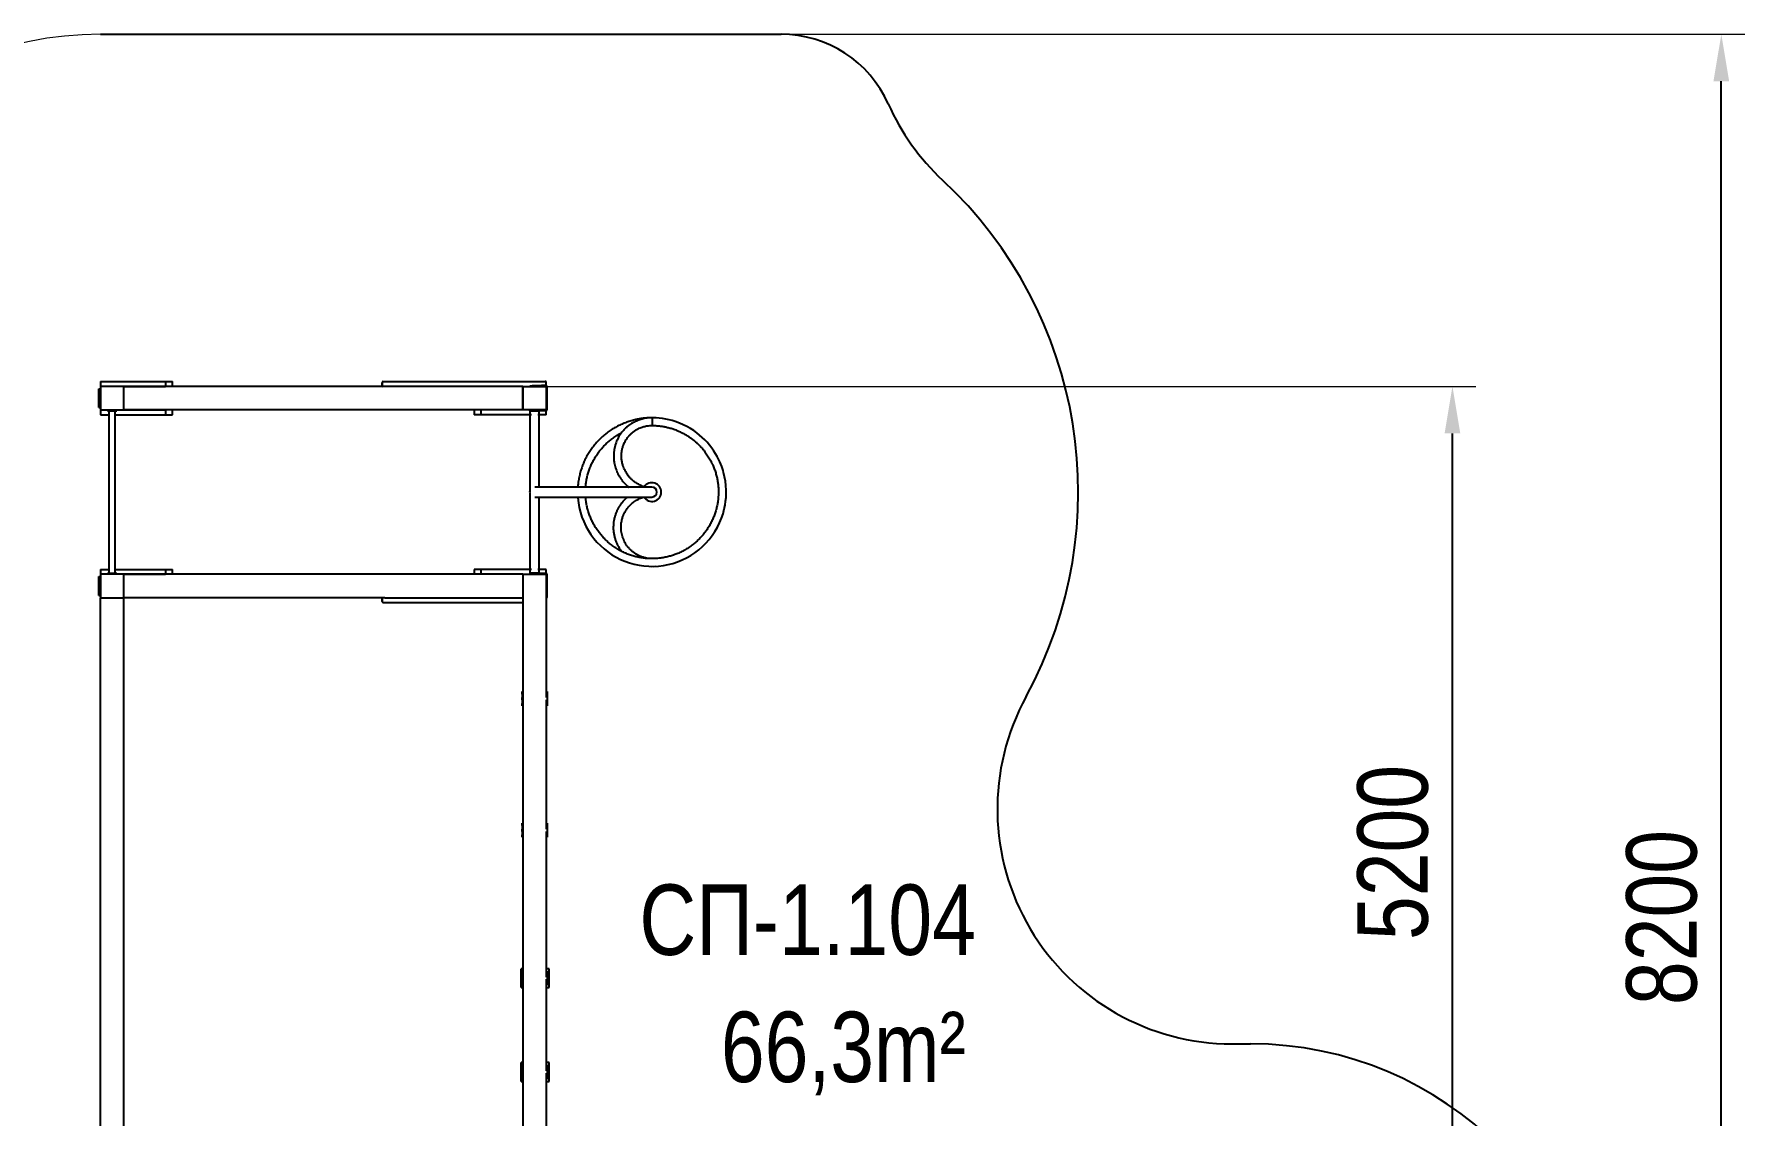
# Model space of a CAD drawing. Header units: millimetres. Extents: x -6755 to 6051, y -4026 to 4737.
# Drawn here: x -1237 to 6051, y 131 to 4737 of the extents above; entities that cross this region are included whole.
import ezdxf

# ---------------------------------------------------------------- set-up
doc = ezdxf.new("R2010")
doc.units = ezdxf.units.MM
for name, color, linetype in [('DiKom', 7, 'Continuous'), ('DIKOM_АРТИКУЛ', 7, 'Continuous'), ('DIKOM_ЗОНА', 80, 'Continuous'), ('DIKOM_РАЗМЕР_ЗОНА', 7, 'Continuous'), ('DIKOM_РАЗМЕР_ОБЪЕКТА', 7, 'Continuous')]:
    doc.layers.add(name, color=color, linetype=linetype)
doc.styles.add('style1', font='arial.ttf', dxfattribs={"width": 0.8})
doc.dimstyles.new('1-50', dxfattribs={"dimtxt": 300, "dimasz": 200, "dimexe": 100, "dimexo": 0, "dimgap": 100, "dimtad": 1, "dimdec": 0, "dimtxsty": 'style1', "dimcen": 0, "dimclrd": 7, "dimclre": 7, "dimadec": 1, "dimazin": 2, "dimtfac": 1, "dimtdec": 0, "dimtmove": 0, "dimatfit": 3, "dimfxl": 0, "dimlwd": 25, "dimlwe": 18, "dimarcsym": 0})

# ---------------------------------------------------------------- blocks, each defined once
blk = doc.blocks.new('*D10')
at = {"layer": 'Defpoints', "color": 0, "transparency": 16777216}
for p in [(161.4, 3237.1), (4805.7, 3237.1), (2345, -1962.9)]:
    blk.add_point(p, dxfattribs=at)
at = {"layer": 'DIKOM_РАЗМЕР_ОБЪЕКТА', "color": 7, "lineweight": 18, "transparency": 16777216}
for p, q in [((161.4, 3237.1), (4905.7, 3237.1)), ((2345, -1962.9), (4905.7, -1962.9))]:
    blk.add_line(p, q, dxfattribs=at)
at = {"layer": 'DIKOM_РАЗМЕР_ОБЪЕКТА', "color": 7, "lineweight": 25, "transparency": 16777216}
blk.add_line((4805.7, -1762.9), (4805.7, 3037.1), dxfattribs=at)
at = {"layer": 'DIKOM_РАЗМЕР_ОБЪЕКТА', "color": 7, "transparency": 16777216}
for points in [[(4772.4, 3037.1), (4839.1, 3037.1), (4805.7, 3237.1)], [(4772.4, -1762.9), (4839.1, -1762.9), (4805.7, -1962.9)]]:
    blk.add_solid(points, dxfattribs=at)
at = {"layer": 'DIKOM_РАЗМЕР_ОБЪЕКТА', "color": 0, "transparency": 16777216, "insert": (4552.6, 1252.1), "char_height": 300, "attachment_point": 5, "rotation": 90, "style": 'style1'}
blk.add_mtext('5200', dxfattribs=at)
blk = doc.blocks.new('*D12')
at = {"layer": 'Defpoints', "color": 0, "transparency": 16777216}
for p in [(1320.9, 4737.1), (5951.4, 4737.1), (1809.4, -3462.9)]:
    blk.add_point(p, dxfattribs=at)
at = {"layer": 'DIKOM_РАЗМЕР_ЗОНА', "color": 7, "lineweight": 18, "transparency": 16777216}
for p, q in [((1320.9, 4737.1), (6051.4, 4737.1)), ((1809.4, -3462.9), (6051.4, -3462.9))]:
    blk.add_line(p, q, dxfattribs=at)
at = {"layer": 'DIKOM_РАЗМЕР_ЗОНА', "color": 7, "lineweight": 25, "transparency": 16777216}
blk.add_line((5951.4, -3262.9), (5951.4, 4537.1), dxfattribs=at)
at = {"layer": 'DIKOM_РАЗМЕР_ЗОНА', "color": 7, "transparency": 16777216}
for points in [[(5918, 4537.1), (5984.7, 4537.1), (5951.4, 4737.1)], [(5918, -3262.9), (5984.7, -3262.9), (5951.4, -3462.9)]]:
    blk.add_solid(points, dxfattribs=at)
at = {"layer": 'DIKOM_РАЗМЕР_ЗОНА', "color": 0, "transparency": 16777216, "insert": (5698.2, 975.1), "char_height": 300, "attachment_point": 5, "rotation": 90, "style": 'style1'}
blk.add_mtext('8200', dxfattribs=at)

msp = doc.modelspace()

# ---------------------------------------------------------------- linework, layer by layer
for p, q in [((-961, 3227.1), (-961, 3147.1)), ((-961, 3227.1), (-961, 3227.1)), ((-961, 3227.1), (-955, 3227.1)), ((-961, 3167.1), (-961, 3207.1)), ((-961, 3207.1), (-955, 3207.1)), ((-955, 3258.1), (-955, 3237.1)), ((-955, 3258.1), (-677.4, 3258.1)), ((-955, 3258.1), (-955, 3237.1)), ((-955, 3258.1), (-955, 3258.1)), ((-955, 3237.1), (-955, 3237.1)), ((-955, 3237.1), (-955, 3137.1)), ((-855, 3237.1), (-955, 3237.1)), ((-955, 3237.1), (-955, 3237.1)), ((-955, 3237.1), (-955, 3237.1)), ((-955, 3237.1), (-955, 3227.1)), ((-955, 3167.1), (-955, 3207.1)), ((-855, 3237.1), (-677.4, 3237.1)), ((-855, 3137.1), (-855, 3237.1)), ((257.2, 3237.1), (-855, 3237.1)), ((-677.4, 3258.1), (-677.4, 3237.1)), ((-677.4, 3258.1), (-647.4, 3258.1)), ((-647.4, 3237.1), (-647.4, 3258.1)), ((245.3, 3253.1), (245.3, 3242.1)), ((245.3, 3242.1), (245.3, 3253.1)), ((245.3, 3253.1), (245.3, 3253.1)), ((245.3, 3242.1), (245.3, 3242.1)), ((250.3, 3258.1), (924.6, 3258.1)), ((250.3, 3258.1), (250.3, 3258.1)), ((845, 3237.1), (257.2, 3237.1)), ((845, 3137.1), (845, 3237.1)), ((845, 3237.1), (945, 3237.1)), ((845, 3237.1), (845, 3237.1)), ((845, 3237.1), (845, 3137.1)), ((875, 3237.1), (875, 3240.1)), ((875, 3240.1), (885, 3240.1)), ((875, 3240.1), (875, 3237.1)), ((875, 3240.1), (875, 3240.1)), ((885, 3240.1), (885, 3237.1)), ((943, 3240.1), (885, 3240.1)), ((924.4, 3242.1), (945, 3242.1)), ((924.6, 3258.1), (940, 3258.1)), ((945, 3258.1), (940, 3258.1)), ((945, 3253.1), (945, 3258.1)), ((945, 3242.1), (945, 3253.1)), ((945, 3239.7), (945, 3242.1)), ((945, 3237.1), (945, 3137.1)), ((948, 3139.1), (948, 3235.1)), ((-961, 3167.1), (-955, 3167.1)), ((-961, 3147.1), (-961, 3147.1)), ((-961, 3147.1), (-955, 3147.1)), ((-955, 3147.1), (-955, 3137.1)), ((-955, 3137.1), (-955, 3116.1)), ((-955, 3137.1), (-955, 3116.1)), ((-955, 3137.1), (-955, 3137.1)), ((-955, 3137.1), (-855, 3137.1)), ((-955, 3137.1), (-955, 3137.1)), ((-955, 3137.1), (-955, 3137.1)), ((-925, 3137.1), (-925, 3133.1)), ((-925, 3137.1), (-925, 3133.1)), ((-885, 3137.1), (-885, 3133.1)), ((-855, 3137.1), (-677.4, 3137.1)), ((845, 3137.1), (-855, 3137.1)), ((-677.4, 3137.1), (-677.4, 3116.1)), ((-647.4, 3116.1), (-647.4, 3137.1)), ((637.4, 3137.1), (637.4, 3116.1)), ((667.4, 3116.1), (667.4, 3137.1)), ((845, 3137.1), (667.4, 3137.1)), ((945, 3137.1), (845, 3137.1)), ((845, 3137.1), (845, 3137.1)), ((875, 3134.1), (875, 3137.1)), ((875, 3137.1), (875, 3134.1)), ((875, 3137.1), (875, 3133.1)), ((875, 3137.1), (875, 3133.1)), ((875, 3133.1), (875, 3137.1)), ((915, 3137.1), (875, 3137.1)), ((875, 3134.1), (875, 3134.1)), ((915, 3137.1), (915, 3133.1)), ((915, 3133.1), (915, 3137.1)), ((915, 3134.1), (943, 3134.1)), ((945, 3116.1), (945, 3134.5)), ((-955, 3116.1), (-918.5, 3116.1)), ((-955, 3116.1), (-955, 3116.1)), ((-925, 3133.1), (-885, 3133.1)), ((-925, 3133.1), (-925, 3133.1)), ((-918.5, 3133.1), (-918.5, 2441.1)), ((-891.5, 2441.1), (-891.5, 3133.1)), ((-891.5, 3116.1), (-677.4, 3116.1)), ((-677.4, 3116.1), (-647.4, 3116.1)), ((667.4, 3116.1), (637.4, 3116.1)), ((881.5, 3116.1), (667.4, 3116.1)), ((875, 3133.1), (915, 3133.1)), ((875, 3133.1), (875, 3133.1)), ((875, 3133.1), (875, 2793.5)), ((915, 3133.1), (875, 3133.1)), ((945, 3116.1), (908.5, 3116.1)), ((915, 2808.1), (915, 3133.1)), ((1393, 3070.5), (1405.1, 3070.3)), ((875, 2780.7), (875, 2441.1)), ((1395, 2808.1), (895.8, 2808.1)), ((895.8, 2766.1), (1395, 2766.1)), ((915, 2441.1), (915, 2766.1)), ((1395, 2503.6), (1391.7, 2503.7)), ((1397.7, 2503.7), (1395, 2503.6)), ((-961, 2427.1), (-961, 2347.1)), ((-961, 2427.1), (-961, 2427.1)), ((-961, 2427.1), (-955, 2427.1)), ((-961, 2367.1), (-961, 2407.1)), ((-961, 2407.1), (-955, 2407.1)), ((-955, 2458.1), (-955, 2437.1)), ((-955, 2458.1), (-918.5, 2458.1)), ((-955, 2458.1), (-955, 2437.1)), ((-955, 2458.1), (-955, 2458.1)), ((-955, 2437.1), (-955, 2437.1)), ((-955, 2437.1), (-955, 2337.1)), ((-855, 2437.1), (-955, 2437.1)), ((-955, 2437.1), (-955, 2437.1)), ((-955, 2437.1), (-955, 2437.1)), ((-955, 2437.1), (-955, 2427.1)), ((-955, 2367.1), (-955, 2407.1)), ((-925, 2441.1), (-925, 2437.1)), ((-925, 2441.1), (-885, 2441.1)), ((-925, 2441.1), (-925, 2437.1)), ((-925, 2441.1), (-925, 2441.1)), ((-891.5, 2458.1), (-677.4, 2458.1)), ((-885, 2441.1), (-885, 2437.1)), ((-855, 2437.1), (-677.4, 2437.1)), ((-855, 2337.1), (-855, 2437.1)), ((845, 2437.1), (-855, 2437.1)), ((-677.4, 2458.1), (-677.4, 2437.1)), ((-677.4, 2458.1), (-647.4, 2458.1)), ((-647.4, 2437.1), (-647.4, 2458.1)), ((637.4, 2458.1), (637.4, 2437.1)), ((667.4, 2458.1), (637.4, 2458.1)), ((667.4, 2437.1), (667.4, 2458.1)), ((881.5, 2458.1), (667.4, 2458.1)), ((845, 2437.1), (667.4, 2437.1)), ((845, 2437.1), (845, 1937.1)), ((845, 2437.1), (845, 2437.1)), ((845, 2437.1), (845, -262.9)), ((845, 2437.1), (945, 2437.1)), ((845, 2437.1), (845, 2437.1)), ((845, 2437.1), (845, 2337.1)), ((875, 2441.1), (875, 2437.1)), ((875, 2441.1), (915, 2441.1)), ((875, 2441.1), (875, 2437.1)), ((875, 2441.1), (875, 2441.1)), ((875, 2441.1), (875, 2437.1)), ((915, 2441.1), (875, 2441.1)), ((875, 2437.1), (875, 2440.1)), ((875, 2440.1), (875, 2437.1)), ((875, 2440.1), (875, 2440.1)), ((915, 2437.1), (875, 2437.1)), ((945, 2458.1), (908.5, 2458.1)), ((915, 2441.1), (915, 2437.1)), ((915, 2441.1), (915, 2437.1)), ((943, 2440.1), (915, 2440.1)), ((945, 2439.7), (945, 2458.1)), ((945, 2437.1), (945, 1912.1)), ((948, 2339.1), (948, 2435.1)), ((1395, 2470.6), (1409.3, 2470.9)), ((-961, 2367.1), (-955, 2367.1)), ((-961, 2347.1), (-955, 2347.1)), ((-961, 2347.1), (-961, 2347.1)), ((-955, 2347.1), (-955, 2337.1)), ((-955, -262.9), (-955, 2337.1)), ((-955, -262.9), (-955, 2337.1)), ((-955, 2337.1), (-955, 2337.1)), ((-955, 2337.1), (-855, 2337.1)), ((-955, 2337.1), (-955, 2337.1)), ((-955, 2337.1), (-955, 2337.1)), ((-855, -241.9), (-855, 2337.1)), ((257.2, 2337.1), (-855, 2337.1)), ((257.2, 2337.1), (845, 2337.1)), ((845, 2337.1), (845, 2337.1)), ((245.3, 2332.1), (245.3, 2321.1)), ((245.3, 2321.1), (245.3, 2332.1)), ((245.3, 2332.1), (245.3, 2332.1)), ((245.3, 2321.1), (245.3, 2321.1)), ((845, 2316.1), (250.3, 2316.1)), ((250.3, 2316.1), (250.3, 2316.1)), ((842, 1937.1), (842, 1877.1)), ((842, 1937.1), (842, 1937.1)), ((842, 1937.1), (845, 1937.1)), ((845, 1927.1), (842, 1927.1)), ((842, 1927.1), (842, 1887.1)), ((945, 1937.1), (948, 1937.1)), ((948, 1927.1), (945, 1927.1)), ((945, 1902.1), (945, 1352.1)), ((948, 1927.1), (948, 1887.1)), ((842, 1887.1), (845, 1887.1)), ((845, 1877.1), (842, 1877.1)), ((842, 1877.1), (842, 1877.1)), ((845, 1877.1), (845, 1377.1)), ((945, 1887.1), (948, 1887.1)), ((948, 1877.1), (945, 1877.1)), ((842, 1377.1), (842, 1317.1)), ((842, 1377.1), (842, 1377.1)), ((842, 1377.1), (845, 1377.1)), ((845, 1367.1), (842, 1367.1)), ((842, 1367.1), (842, 1327.1)), ((842, 1327.1), (845, 1327.1)), ((845, 1317.1), (842, 1317.1)), ((842, 1317.1), (842, 1317.1)), ((845, 1317.1), (845, -262.9)), ((945, 1377.1), (948, 1377.1)), ((948, 1367.1), (945, 1367.1)), ((945, 1342.1), (945, 721.6)), ((945, 1327.1), (948, 1327.1)), ((948, 1317.1), (945, 1317.1)), ((948, 1367.1), (948, 1327.1)), ((837.5, 677.1), (837.5, 757.1)), ((837.5, 757.1), (837.5, 757.1)), ((837.5, 757.1), (837.5, 677.1)), ((845, 757.1), (837.5, 757.1)), ((837.5, 757.1), (837.5, 677.1)), ((837.5, 757.1), (837.5, 757.1)), ((837.5, 677.1), (837.5, 757.1)), ((837.5, 757.1), (837.5, 757.1)), ((957.5, 757.1), (945, 757.1)), ((948, 747.1), (945, 747.1)), ((945, 742.1), (948, 742.1)), ((948, 742.1), (948, 692.1)), ((957.5, 677.1), (957.5, 757.1)), ((837.5, 677.1), (837.5, 677.1)), ((837.5, 677.1), (845, 677.1)), ((837.5, 677.1), (837.5, 677.1)), ((837.5, 677.1), (837.5, 677.1)), ((945, 712.6), (945, 321.6)), ((948, 692.1), (945, 692.1)), ((948, 687.1), (945, 687.1)), ((945, 677.1), (957.5, 677.1)), ((3945, 437.1), (3945, 437.1)), ((837.5, 357.1), (837.5, 277.1)), ((845, 357.1), (837.5, 357.1)), ((837.5, 277.1), (837.5, 357.1)), ((837.5, 357.1), (837.5, 357.1)), ((837.5, 357.1), (837.5, 277.1)), ((837.5, 357.1), (837.5, 357.1)), ((837.5, 277.1), (837.5, 357.1)), ((837.5, 357.1), (837.5, 357.1)), ((957.5, 357.1), (945, 357.1)), ((945, 347.1), (948, 347.1)), ((945, 342.1), (948, 342.1)), ((945, 312.6), (945, -55.3)), ((948, 292.1), (945, 292.1)), ((948, 342.1), (948, 292.1)), ((957.5, 277.1), (957.5, 357.1)), ((837.5, 277.1), (845, 277.1)), ((837.5, 277.1), (837.5, 277.1)), ((837.5, 277.1), (837.5, 277.1)), ((837.5, 277.1), (837.5, 277.1)), ((945, 287.1), (948, 287.1)), ((945, 277.1), (957.5, 277.1))]:
    msp.add_line(p, q)
at = {"flags": 128}
for points in [[(-961, 3207.1), (-961, 3209.9), (-961, 3212.7), (-961, 3215.4), (-961, 3217.9), (-961, 3220.2), (-961, 3222.2), (-961, 3223.9), (-961, 3225.3), (-961, 3226.3), (-961, 3226.9), (-961, 3227.1)], [(-961, 3182.6), (-961, 3182.8), (-961, 3183.3), (-961, 3184.2), (-961, 3185.2), (-961, 3186.5), (-961, 3187.7), (-961, 3189), (-961, 3190.1), (-961, 3190.9), (-961, 3191.4), (-961, 3191.6), (-961, 3191.4), (-961, 3190.9), (-961, 3190.1), (-961, 3189), (-961, 3187.7), (-961, 3186.5), (-961, 3185.2), (-961, 3184.2), (-961, 3183.3), (-961, 3182.8), (-961, 3182.6)], [(-961, 3182.6), (-961, 3182.8), (-961, 3183.3), (-961, 3184.2), (-961, 3185.2), (-961, 3186.5), (-961, 3187.7), (-961, 3189), (-961, 3190.1), (-961, 3190.9), (-961, 3191.4), (-961, 3191.6), (-961, 3191.4), (-961, 3190.9), (-961, 3190.1), (-961, 3189), (-961, 3187.7), (-961, 3186.5), (-961, 3185.2), (-961, 3184.2), (-961, 3183.3), (-961, 3182.8), (-961, 3182.6)], [(-961, 3147.1), (-961, 3147.3), (-961, 3147.9), (-961, 3148.9), (-961, 3150.3), (-961, 3152), (-961, 3154), (-961, 3156.3), (-961, 3158.8), (-961, 3161.5), (-961, 3164.3), (-961, 3167.1)], [(1079.3, 2766.1), (1079.5, 2762.1), (1081.8, 2741.4), (1085.5, 2720.9), (1090.5, 2700.6), (1096.9, 2680.8), (1104.6, 2661.4), (1113.5, 2642.5), (1123.6, 2624.3), (1134.9, 2606.8), (1147.3, 2590), (1160.9, 2574.2), (1175.4, 2559.2), (1190.9, 2545.2), (1207.2, 2532.3), (1224.4, 2520.5), (1242.3, 2509.9), (1260.9, 2500.4), (1280.1, 2492.2), (1299.8, 2485.3), (1319.9, 2479.7), (1340.3, 2475.4), (1360.9, 2472.4), (1381.7, 2470.9), (1402.5, 2470.7), (1423.4, 2471.9), (1444.1, 2474.4), (1464.5, 2478.3), (1484.7, 2483.6), (1504.5, 2490.2), (1523.8, 2498), (1542.6, 2507.1), (1560.7, 2517.4), (1578.1, 2528.9), (1594.7, 2541.6), (1610.4, 2555.2), (1625.2, 2569.9), (1639, 2585.6), (1651.8, 2602.1), (1663.4, 2619.4), (1673.9, 2637.4), (1683.1, 2656.1), (1691.1, 2675.4), (1697.8, 2695.1), (1703.2, 2715.2), (1706.6, 2731.6), (1709.1, 2747.9), (1710.7, 2764.1), (1711.4, 2780.1), (1711.4, 2795.9), (1710.2, 2815.2), (1708, 2834.1), (1704.7, 2852.4), (1700.4, 2870.1), (1697.9, 2878.7), (1695.2, 2887.2), (1692.1, 2896.1), (1688.4, 2905.7), (1684.1, 2915.9), (1679.1, 2926.7), (1673.2, 2938), (1666.5, 2949.7), (1658.9, 2961.8), (1650.3, 2974.2), (1640.5, 2986.8), (1629.6, 2999.5), (1620, 3009.7), (1609.6, 3019.8), (1598.3, 3029.7), (1586.1, 3039.4), (1573.1, 3048.7), (1559.1, 3057.7), (1544.3, 3066.2), (1528.5, 3074), (1511.9, 3081.2), (1494.4, 3087.6), (1481.3, 3091.6), (1467.9, 3095.1), (1454, 3098.1), (1439.8, 3100.4), (1425.2, 3102.2), (1410.2, 3103.2), (1395, 3103.6), (1395, 3103.6)], [(1397.5, 3090.5), (1397.4, 3092.8), (1397.3, 3095), (1397.1, 3097), (1396.8, 3098.8), (1396.5, 3100.4), (1396.2, 3101.7), (1395.9, 3102.6), (1395.5, 3103.3), (1395.1, 3103.6), (1395, 3103.6)], [(1395, 3070.6), (1395.1, 3070.6), (1395.4, 3070.8), (1395.8, 3071.4), (1396.2, 3072.3), (1396.5, 3073.5), (1396.8, 3075.1), (1397, 3076.8), (1397.2, 3078.8), (1397.4, 3081), (1397.5, 3083.3), (1397.6, 3085.7), (1397.6, 3088.1), (1397.5, 3090.5)], [(-961, 2407.1), (-961, 2409.9), (-961, 2412.7), (-961, 2415.4), (-961, 2417.9), (-961, 2420.2), (-961, 2422.2), (-961, 2423.9), (-961, 2425.3), (-961, 2426.3), (-961, 2426.9), (-961, 2427.1)], [(-961, 2382.6), (-961, 2382.8), (-961, 2383.3), (-961, 2384.2), (-961, 2385.2), (-961, 2386.5), (-961, 2387.7), (-961, 2389), (-961, 2390.1), (-961, 2390.9), (-961, 2391.4), (-961, 2391.6), (-961, 2391.4), (-961, 2390.9), (-961, 2390.1), (-961, 2389), (-961, 2387.7), (-961, 2386.5), (-961, 2385.2), (-961, 2384.2), (-961, 2383.3), (-961, 2382.8), (-961, 2382.6)], [(-961, 2382.6), (-961, 2382.8), (-961, 2383.3), (-961, 2384.2), (-961, 2385.2), (-961, 2386.5), (-961, 2387.7), (-961, 2389), (-961, 2390.1), (-961, 2390.9), (-961, 2391.4), (-961, 2391.6), (-961, 2391.4), (-961, 2390.9), (-961, 2390.1), (-961, 2389), (-961, 2387.7), (-961, 2386.5), (-961, 2385.2), (-961, 2384.2), (-961, 2383.3), (-961, 2382.8), (-961, 2382.6)], [(-961, 2347.1), (-961, 2347.3), (-961, 2347.9), (-961, 2348.9), (-961, 2350.3), (-961, 2352), (-961, 2354), (-961, 2356.3), (-961, 2358.8), (-961, 2361.5), (-961, 2364.3), (-961, 2367.1)], [(842, 1927.1), (842, 1929.1), (842, 1930.9), (842, 1932.7), (842, 1934.2), (842, 1935.4), (842, 1936.3), (842, 1936.9), (842, 1937.1)], [(842, 1907.1), (842, 1908.5), (842, 1909.7), (842, 1910.8), (842, 1911.5), (842, 1912), (842, 1912.1), (842, 1911.8), (842, 1911.2), (842, 1910.3), (842, 1909.1), (842, 1907.8), (842, 1906.4), (842, 1905.1), (842, 1903.9), (842, 1903), (842, 1902.4), (842, 1902.1), (842, 1902.2), (842, 1902.7), (842, 1903.4), (842, 1904.5), (842, 1905.8), (842, 1907.1)], [(948, 1937.1), (948, 1936.9), (948, 1936.3), (948, 1935.4), (948, 1934.2), (948, 1932.7), (948, 1930.9), (948, 1929.1), (948, 1927.1)], [(842, 1877.1), (842, 1877.3), (842, 1877.9), (842, 1878.8), (842, 1880), (842, 1881.5), (842, 1883.3), (842, 1885.2), (842, 1887.1)], [(948, 1887.1), (948, 1885.2), (948, 1883.3), (948, 1881.5), (948, 1880), (948, 1878.8), (948, 1877.9), (948, 1877.3), (948, 1877.1)], [(842, 1367.1), (842, 1369.1), (842, 1370.9), (842, 1372.7), (842, 1374.2), (842, 1375.4), (842, 1376.3), (842, 1376.9), (842, 1377.1)], [(842, 1347.1), (842, 1348.5), (842, 1349.7), (842, 1350.8), (842, 1351.5), (842, 1352), (842, 1352.1), (842, 1351.8), (842, 1351.2), (842, 1350.3), (842, 1349.1), (842, 1347.8), (842, 1346.4), (842, 1345.1), (842, 1343.9), (842, 1343), (842, 1342.4), (842, 1342.1), (842, 1342.2), (842, 1342.7), (842, 1343.4), (842, 1344.5), (842, 1345.8), (842, 1347.1)], [(842, 1317.1), (842, 1317.3), (842, 1317.9), (842, 1318.8), (842, 1320), (842, 1321.5), (842, 1323.3), (842, 1325.2), (842, 1327.1)], [(948, 1377.1), (948, 1376.9), (948, 1376.3), (948, 1375.4), (948, 1374.2), (948, 1372.7), (948, 1370.9), (948, 1369.1), (948, 1367.1)], [(948, 1327.1), (948, 1325.2), (948, 1323.3), (948, 1321.5), (948, 1320), (948, 1318.8), (948, 1317.9), (948, 1317.3), (948, 1317.1)], [(948, 747.1), (948, 747), (948, 746.7), (948, 746.3), (948, 745.6), (948, 744.9), (948, 744), (948, 743.1), (948, 742.1)], [(948, 687.1), (948, 687.2), (948, 687.5), (948, 687.9), (948, 688.6), (948, 689.3), (948, 690.2), (948, 691.1), (948, 692.1)], [(948, 347.1), (948, 347), (948, 346.7), (948, 346.3), (948, 345.6), (948, 344.9), (948, 344), (948, 343.1), (948, 342.1)], [(948, 292.1), (948, 291.1), (948, 290.2), (948, 289.3), (948, 288.6), (948, 287.9), (948, 287.5), (948, 287.2), (948, 287.1)]]:
    msp.add_lwpolyline(points, dxfattribs=at)
for centre, radius, start, end in [((250.3, 3253.1), 5, 90, 180), ((250.3, 3253.1), 5, 90.01411, 180.0141), ((250.3, 3242.1), 5, 180, 270), ((250.3, 3242.1), 5, 179.9859, 269.98589), ((1072.2, 3242), 147.8, 179.9579, 180.73979), ((940, 3253.1), 5, 0, 90), ((943, 3235.1), 5, 0, 90), ((940, 3242.1), 5, 332.71549, 0), ((943, 3139.1), 5, 270, 0), ((895, 2787.1), 21, 162.24721, 180), ((895, 2787.1), 21, 180, 197.75279), ((1395, 2787.1), 40, 211.66824, 0), ((1395, 2787.1), 40, 0, 145.55278), ((1395, 2787.1), 21, 270, 90), ((1395, 2787.1), 21, 0, 90), ((1395, 2787.1), 21, 270, 0), ((943, 2435.1), 5, 0, 90), ((250.3, 2332.1), 5, 90, 180), ((250.3, 2332.1), 5, 90.01411, 180.0141), ((943, 2339.1), 5, 293.57875, 0), ((250.3, 2321.1), 5, 180, 270), ((250.3, 2321.1), 5, 179.9859, 269.98589), ((847.4, 717.1), 4.94, 119.64283, 240.35717), ((947.5, 717.1), 4.98, 275.56036, 0.08878), ((948.1, 717.4), 4.44, 356.81257, 56.15418), ((847.4, 317.1), 4.89, 119.24433, 180.33246), ((847.4, 317.1), 4.9, 179.47555, 240.65106), ((947.5, 317.1), 4.97, 275.38472, 84.61528)]:
    msp.add_arc(centre, radius, start, end)
for points, knots in [([(1413.2, 3103), (1406.9, 3103.3), (1393.6, 3103.9), (1373.3, 3103.1), (1352.6, 3101), (1332, 3097.5), (1311.7, 3092.7), (1291.8, 3086.5), (1272.3, 3079.1), (1253.3, 3070.4), (1235, 3060.4), (1217.3, 3049.3), (1200.4, 3037), (1184.4, 3023.7), (1169.3, 3009.3), (1155.1, 2993.9), (1142, 2977.7), (1130, 2960.6), (1119.2, 2942.8), (1109.5, 2924.3), (1101.1, 2905.2), (1094, 2885.6), (1088.1, 2865.6), (1083.7, 2845.2), (1080.6, 2826), (1079.7, 2813.6), (1079.3, 2808.1)], [0, 0, 0, 0, 0.038455, 0.080644, 0.122833, 0.165021, 0.20721, 0.2494, 0.291589, 0.333778, 0.375967, 0.418156, 0.460345, 0.502534, 0.544723, 0.586911, 0.6291, 0.671289, 0.713478, 0.755667, 0.797855, 0.840045, 0.882234, 0.924423, 0.966612, 1, 1, 1, 1]), ([(1395, 3070.6), (1400.5, 3070.5), (1411.3, 3070.3), (1427.2, 3068.9), (1442.6, 3066.7), (1457.5, 3063.8), (1473, 3059.8), (1488.8, 3054.8), (1504.9, 3048.6), (1519.9, 3041.8), (1534, 3034.3), (1547.1, 3026.5), (1559.2, 3018.4), (1570.4, 3010), (1580.6, 3001.5), (1590, 2993), (1598.5, 2984.6), (1606.3, 2976.3), (1613.5, 2967.8), (1620.3, 2959.3), (1626.6, 2950.7), (1632.4, 2942.2), (1637.8, 2933.6), (1642.9, 2924.8), (1647.7, 2915.8), (1653.3, 2904.3), (1659.4, 2890), (1665.4, 2872.9), (1670.4, 2855.3), (1674.2, 2837.2), (1676.9, 2818.9), (1678.4, 2800.3), (1678.6, 2781.6), (1677.7, 2762.9), (1675.5, 2744.4), (1672, 2726), (1667.4, 2707.9), (1661.6, 2690.1), (1654.7, 2672.8), (1646.6, 2655.9), (1637.4, 2639.7), (1627.1, 2624), (1615.9, 2609.1), (1603.7, 2594.9), (1590.6, 2581.6), (1576.6, 2569.2), (1561.9, 2557.7), (1546.4, 2547.2), (1530.3, 2537.7), (1513.6, 2529.4), (1496.4, 2522.1), (1478.7, 2516), (1460.7, 2511.1), (1442.3, 2507.4), (1423.8, 2504.9), (1405.2, 2503.6), (1386.5, 2503.5), (1367.8, 2504.7), (1349.3, 2507.1), (1331, 2510.7), (1312.9, 2515.5), (1295.2, 2521.5), (1277.9, 2528.7), (1261.2, 2537), (1245, 2546.3), (1229.4, 2556.7), (1214.6, 2568.1), (1200.6, 2580.5), (1187.4, 2593.7), (1175.1, 2607.8), (1163.8, 2622.7), (1153.5, 2638.2), (1144.2, 2654.5), (1136, 2671.3), (1129, 2688.6), (1123, 2706.3), (1118.3, 2724.4), (1114.8, 2742.7), (1112.9, 2756.7), (1112.5, 2764.5), (1112.4, 2766.1)], [0, 0, 0, 0, 0.012483, 0.024652, 0.036504, 0.04804, 0.059259, 0.072836, 0.085919, 0.098506, 0.110599, 0.122197, 0.133299, 0.143908, 0.154022, 0.163641, 0.172764, 0.181394, 0.189528, 0.198218, 0.206262, 0.213925, 0.221617, 0.229342, 0.237099, 0.24489, 0.258601, 0.272414, 0.286327, 0.300341, 0.314456, 0.328654, 0.34286, 0.357067, 0.371273, 0.385479, 0.399685, 0.413892, 0.428098, 0.442304, 0.456511, 0.470717, 0.484923, 0.49913, 0.513336, 0.527542, 0.541748, 0.555954, 0.570161, 0.584367, 0.598573, 0.612779, 0.626986, 0.641192, 0.655398, 0.669604, 0.683811, 0.698017, 0.712223, 0.726429, 0.740635, 0.754842, 0.769048, 0.783254, 0.79746, 0.811667, 0.825873, 0.840079, 0.854285, 0.868492, 0.882698, 0.896904, 0.91111, 0.925316, 0.939523, 0.953729, 0.967935, 0.982141, 0.996348, 1, 1, 1, 1]), ([(1395, 3103.6), (1391.2, 3103.5), (1383.8, 3103.4), (1372.9, 3102.2), (1362.6, 3100.5), (1353, 3098.3), (1343.2, 3095.4), (1333.5, 3091.9), (1324, 3087.7), (1315.4, 3083.2), (1307.7, 3078.7), (1300.9, 3074.2), (1294.9, 3069.7), (1289.6, 3065.4), (1284.8, 3061.2), (1280.1, 3056.8), (1275.6, 3052.1), (1271.2, 3047.2), (1266, 3040.9), (1260.3, 3033.2), (1254.4, 3023.7), (1249, 3013.9), (1244.5, 3003.9), (1241.2, 2995.1), (1238.8, 2987.5), (1237, 2981.1), (1235.7, 2975.3), (1234.8, 2970.6), (1234.1, 2966.8), (1233.6, 2963.5), (1233.2, 2959.8), (1232.6, 2954.4), (1232.2, 2947.3), (1232, 2938.7), (1232.4, 2929.8), (1233.2, 2920.7), (1234.6, 2911.4), (1236.7, 2901.4), (1239.6, 2890.9), (1243.3, 2880.2), (1247.6, 2870.3), (1252.2, 2861), (1256.7, 2853.1), (1260.9, 2846.6), (1264.7, 2841.1), (1268.9, 2835.5), (1273.9, 2829.5), (1279.9, 2823), (1287, 2816), (1292.6, 2811), (1295.9, 2808.4), (1296.3, 2808.1)], [0, 0, 0, 0, 0.027834, 0.054516, 0.080047, 0.104422, 0.127642, 0.155039, 0.18063, 0.204412, 0.226386, 0.24655, 0.264904, 0.281446, 0.29706, 0.312905, 0.328986, 0.345303, 0.361857, 0.388829, 0.416405, 0.444487, 0.471588, 0.497203, 0.51425, 0.530568, 0.545744, 0.558252, 0.566105, 0.573619, 0.582847, 0.593807, 0.613613, 0.634931, 0.65676, 0.6791, 0.701951, 0.725312, 0.753733, 0.781193, 0.807503, 0.832663, 0.856675, 0.873124, 0.888987, 0.905199, 0.92398, 0.945427, 0.969539, 0.996316, 1, 1, 1, 1]), ([(1367.9, 2808.1), (1366.2, 2808.5), (1361.3, 2809.8), (1353.6, 2812.5), (1345.1, 2816.2), (1337.4, 2820.1), (1330.5, 2824.1), (1324.1, 2828.3), (1318.4, 2832.6), (1313.2, 2836.9), (1308.5, 2841.1), (1304.2, 2845.3), (1300, 2849.8), (1296, 2854.5), (1291.2, 2860.7), (1285.8, 2868.6), (1280.2, 2878.4), (1275.3, 2888.9), (1271.8, 2898.7), (1269.2, 2907.7), (1267.4, 2915.6), (1266.1, 2923.7), (1265.3, 2931.8), (1265, 2939.4), (1265.2, 2946.1), (1265.5, 2952), (1266.1, 2957.1), (1266.7, 2961.8), (1267.6, 2966.7), (1268.8, 2972), (1270.3, 2977.8), (1272.4, 2984.3), (1275, 2991.3), (1278.4, 2998.6), (1282.2, 3005.9), (1286.5, 3012.9), (1290.9, 3019), (1295.2, 3024.5), (1299.4, 3029.2), (1303.7, 3033.7), (1308.1, 3037.8), (1312.7, 3041.7), (1317.9, 3045.7), (1323.6, 3049.7), (1329.9, 3053.5), (1336.7, 3057.2), (1344.4, 3060.7), (1352.3, 3063.6), (1360.2, 3066.1), (1368.2, 3068), (1376.7, 3069.4), (1385.6, 3070.4), (1391.8, 3070.5), (1395, 3070.6)], [0, 0, 0, 0, 0.013421, 0.038958, 0.062795, 0.08493, 0.105362, 0.124091, 0.143408, 0.160498, 0.175911, 0.191376, 0.207016, 0.222832, 0.238824, 0.267228, 0.296168, 0.32574, 0.356072, 0.376718, 0.397702, 0.419023, 0.440607, 0.4606, 0.478194, 0.493391, 0.506208, 0.518404, 0.531172, 0.545034, 0.560855, 0.578648, 0.598411, 0.620137, 0.642302, 0.663792, 0.684607, 0.701912, 0.718722, 0.735037, 0.750857, 0.766315, 0.783354, 0.802622, 0.821311, 0.841707, 0.86381, 0.887622, 0.907905, 0.929283, 0.951758, 0.97533, 1, 1, 1, 1]), ([(1112.4, 2808.1), (1112.6, 2811.2), (1113.2, 2820.4), (1115.5, 2835.8), (1119.3, 2854.1), (1124.3, 2872.1), (1130.5, 2889.7), (1137.8, 2906.9), (1146.3, 2923.6), (1155.8, 2939.7), (1166.4, 2955.1), (1177.9, 2969.8), (1190.4, 2983.7), (1203.8, 2996.7), (1218, 3008.9), (1233, 3020), (1248.5, 3030.1), (1259.3, 3036), (1264.7, 3038.8)], [0, 0, 0, 0, 0.031789, 0.096462, 0.161135, 0.225808, 0.290479, 0.355151, 0.419824, 0.484497, 0.54917, 0.613841, 0.678514, 0.743187, 0.80786, 0.872532, 0.937204, 1, 1, 1, 1]), ([(1290.9, 2766.1), (1290.8, 2766), (1288.6, 2764.3), (1284.7, 2760.7), (1279.2, 2755.5), (1274, 2750.1), (1269.2, 2744.6), (1263.7, 2737.7), (1257.7, 2729.2), (1251.4, 2718.9), (1245.9, 2708.1), (1241.1, 2696.6), (1237, 2684.5), (1233.8, 2671.8), (1231.5, 2658.5), (1230.3, 2644.7), (1230.3, 2630.5), (1231.5, 2616.2), (1233.9, 2602), (1237.5, 2588), (1242.3, 2574.3), (1248.2, 2561.2), (1255.3, 2548.7), (1260.9, 2540.2), (1264.2, 2536), (1264.6, 2535.5)], [0, 0, 0, 0, 0.002145, 0.032641, 0.062183, 0.091207, 0.119714, 0.147704, 0.195435, 0.241741, 0.288771, 0.337212, 0.387062, 0.438289, 0.490785, 0.544542, 0.599562, 0.655711, 0.712042, 0.76837, 0.824694, 0.881017, 0.937119, 0.992259, 1, 1, 1, 1]), ([(1391.1, 2503.7), (1389.2, 2503.8), (1384.3, 2503.9), (1376.6, 2504.8), (1368.3, 2506.3), (1360.7, 2508.1), (1353.8, 2510.3), (1347.2, 2512.7), (1341, 2515.3), (1335.3, 2518.1), (1330.5, 2520.7), (1326.6, 2523), (1322.9, 2525.4), (1319.3, 2527.9), (1315.2, 2530.9), (1310.8, 2534.4), (1306.1, 2538.6), (1301.1, 2543.5), (1295.1, 2550), (1288.6, 2558.1), (1282.2, 2567.9), (1276.8, 2577.9), (1272.4, 2588.1), (1268.9, 2598.5), (1266.1, 2609.1), (1264.3, 2620.1), (1263.4, 2630.7), (1263.3, 2640.8), (1263.9, 2650.3), (1265.1, 2659.4), (1266.8, 2668), (1268.9, 2675.5), (1271, 2682.2), (1273.3, 2688.1), (1275.7, 2693.7), (1278.5, 2699.4), (1281.5, 2704.8), (1284.6, 2709.9), (1287.7, 2714.5), (1291.3, 2719.4), (1295.5, 2724.6), (1300.6, 2730.2), (1306.6, 2736.1), (1313.2, 2741.9), (1320.6, 2747.4), (1328.5, 2752.5), (1337.3, 2757.3), (1346.4, 2761.3), (1354.5, 2764.3), (1359.4, 2765.6), (1361.4, 2766.1)], [0, 0, 0, 0, 0.0153367, 0.0393833, 0.0618349, 0.0826899, 0.1019482, 0.1196102, 0.1386966, 0.1554835, 0.1699707, 0.1821577, 0.1920441, 0.2044259, 0.2175463, 0.2324243, 0.2490603, 0.2674548, 0.2876079, 0.3190976, 0.349831, 0.3797933, 0.4089846, 0.4374048, 0.4658579, 0.4950829, 0.5250776, 0.549631, 0.5746772, 0.5996483, 0.6225121, 0.6430856, 0.6613692, 0.6773631, 0.6927795, 0.7095849, 0.7277816, 0.7416319, 0.756192, 0.7717775, 0.7895142, 0.8095009, 0.831737, 0.8562215, 0.8794911, 0.9044817, 0.9311915, 0.9596209, 0.9836042, 1, 1, 1, 1])]:
    msp.add_open_spline(points, degree=3, knots=knots)
at = {"layer": 'DiKom', "color": 3}
for p, q in [((-955, 4737.1), (1945, 4737.1)), ((3866.8, 437.1), (3945, 437.1))]:
    msp.add_line(p, q, dxfattribs=at)
for centre, radius, start, end in [((1945, 4237.1), 500, 24.00774, 90), ((3315.2, 4847.4), 1000, 204.00774, 227.01512), ((1395, 2787.1), 1816.4, 331.35798, 47.01512), ((3866.8, 1437.1), 1000, 151.35798, 270), ((3945, -1062.9), 1500, 0, 90)]:
    msp.add_arc(centre, radius, start, end, dxfattribs=at)
at = {"layer": 'DIKOM_ЗОНА', "color": 3, "lineweight": 15}
msp.add_arc((-955, 3237.1), 1500, 90, 180, dxfattribs=at)

# ---------------------------------------------------------------- texts
at = {"layer": 'DIKOM_АРТИКУЛ', "color": 7, "linetype": 'Continuous', "lineweight": 15, "char_height": 300, "width": 4145.586, "attachment_point": 1, "style": 'style1'}
for s, insert in [('{\\fArial|b0|i0|c204|p34;СП}-{\\fArial|b0|i0|c204|p34;1.104}', (1341.5, 1115.9)), ('{\\fArial|b0|i0|c204|p34;66,3}m²', (1688.8, 574.3))]:
    msp.add_mtext(s, dxfattribs=dict(at, insert=insert))

# ---------------------------------------------------------------- dimensions: what is measured, and where the dimension line sits
at = {"layer": 'DIKOM_РАЗМЕР_ЗОНА'}
dim = msp.add_linear_dim(base=(5951.4, 4737.1), p1=(1809.4, -3462.9), p2=(1320.9, 4737.1), angle=90, dimstyle='1-50', dxfattribs=at)
dim.commit()
dim.dimension.update_dxf_attribs({"geometry": '*D12', "text_midpoint": (5951.4, 975.1), "dimtype": 160})
at = {"layer": 'DIKOM_РАЗМЕР_ОБЪЕКТА'}
dim = msp.add_linear_dim(base=(4805.7, 3237.1), p1=(2345, -1962.9), p2=(161.4, 3237.1), angle=90, dimstyle='1-50', dxfattribs=at)
dim.commit()
dim.dimension.update_dxf_attribs({"geometry": '*D10', "text_midpoint": (4805.7, 1252.1), "dimtype": 160})

doc.saveas('drawing.dxf')
